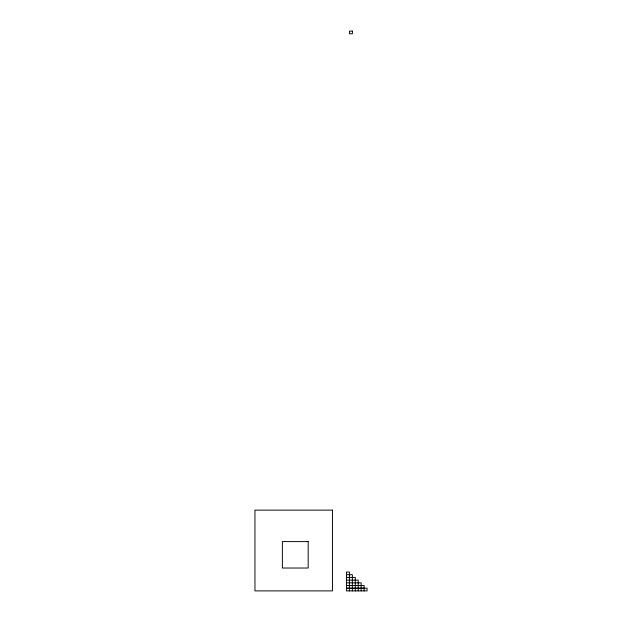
<?xml version="1.0" encoding="UTF-8"?>
<svg xmlns="http://www.w3.org/2000/svg" width="622" height="622" viewBox="0 0 622 622"><rect width="100%" height="100%" fill="white"/><g stroke="black" fill="none" stroke-linecap="round" stroke-linejoin="round"><path stroke-width="0.93" d="M346.485 574.697L352.379 574.697L352.34 590.9M346.47 577.426L355.302 577.426L355.286 590.9M346.446 588.218L367.05 588.218L367.05 590.9L346.446 590.9L346.446 580.147L358.218 580.147L358.218 590.9M346.446 582.822L361.164 582.853L361.164 590.9M346.454 585.551L364.111 585.551L364.111 590.9M346.454 588.233L364.111 588.233M349.385 590.9L349.424 572.015L346.485 572.015L346.47 580.108M352.379 31.1L349.44 31.1L349.44 33.782L352.379 33.782L352.379 31.1M332.443 510.133L254.95 510.133L254.95 590.9L332.443 590.9L332.443 510.133M308.178 541.591L282.372 541.591L282.372 568.026L308.178 568.026L308.178 541.591"/></g></svg>
